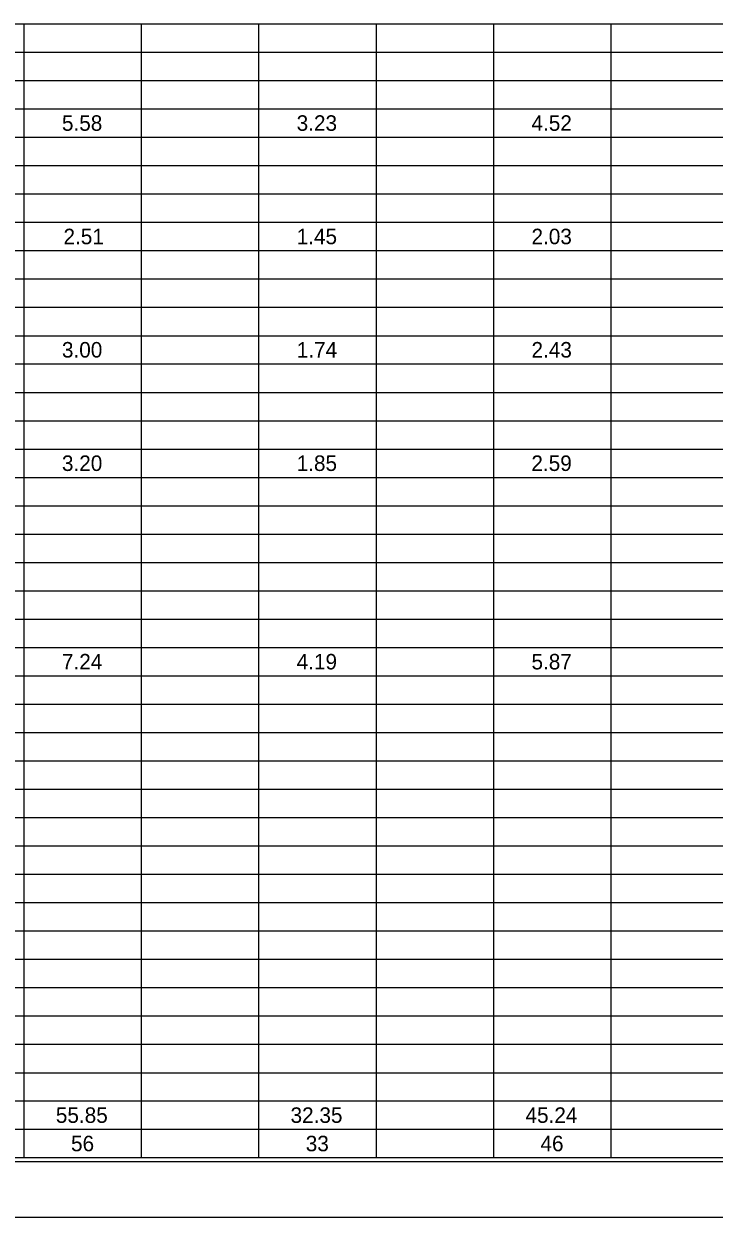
# Model space of a CAD drawing. Extents: x 0 to 34, y 0 to 22.
# Drawn here: x 21.4 to 27.63, y 0 to 10.76 of the extents above; entities that cross this region are included whole.
import ezdxf

# ---------------------------------------------------------------- set-up
doc = ezdxf.new("R2010")
doc.units = 0
for name, color, linetype in [('Default', 7, 'Continuous'), ('SH_Border', 7, 'Continuous'), ('SH_Cut_Line', 7, 'Continuous')]:
    doc.layers.add(name, color=color, linetype=linetype)

msp = doc.modelspace()

# ---------------------------------------------------------------- linework, layer by layer
at = {"layer": 'Default'}
for p, q in [((15.05, 10.763), (21.404, 10.763)), ((21.404, 10.763), (22.463, 10.763)), ((21.404, 10.763), (21.404, 10.507)), ((22.463, 10.763), (25.641, 10.763)), ((22.463, 10.763), (22.463, 10.507)), ((23.523, 10.763), (23.523, 10.507)), ((24.582, 10.763), (24.582, 10.507)), ((25.641, 10.763), (27.759, 10.763)), ((25.641, 10.763), (25.641, 10.507)), ((26.7, 10.763), (26.7, 10.507)), ((15.05, 10.507), (21.404, 10.507)), ((21.404, 10.507), (22.463, 10.507)), ((21.404, 10.507), (21.404, 10.251)), ((22.463, 10.507), (25.641, 10.507)), ((22.463, 10.507), (22.463, 10.251)), ((23.523, 10.507), (23.523, 10.251)), ((24.582, 10.507), (24.582, 10.251)), ((25.641, 10.507), (27.759, 10.507)), ((25.641, 10.507), (25.641, 10.251)), ((26.7, 10.507), (26.7, 10.251)), ((15.05, 10.251), (21.404, 10.251)), ((21.404, 10.251), (22.463, 10.251)), ((21.404, 10.251), (21.404, 9.996)), ((22.463, 10.251), (25.641, 10.251)), ((22.463, 10.251), (22.463, 9.996)), ((23.523, 10.251), (23.523, 9.996)), ((24.582, 10.251), (24.582, 9.996)), ((25.641, 10.251), (27.759, 10.251)), ((25.641, 10.251), (25.641, 9.996)), ((26.7, 10.251), (26.7, 9.996)), ((15.05, 9.996), (21.404, 9.996)), ((21.404, 9.996), (22.463, 9.996)), ((21.404, 9.996), (21.404, 9.74)), ((22.463, 9.996), (25.641, 9.996)), ((22.463, 9.996), (22.463, 9.74)), ((23.523, 9.996), (23.523, 9.74)), ((24.582, 9.996), (24.582, 9.74)), ((25.641, 9.996), (27.759, 9.996)), ((25.641, 9.996), (25.641, 9.74)), ((26.7, 9.996), (26.7, 9.74)), ((15.05, 9.74), (21.404, 9.74)), ((21.404, 9.74), (22.463, 9.74)), ((21.404, 9.74), (21.404, 9.484)), ((22.463, 9.74), (25.641, 9.74)), ((22.463, 9.74), (22.463, 9.484)), ((23.523, 9.74), (23.523, 9.484)), ((24.582, 9.74), (24.582, 9.484)), ((25.641, 9.74), (27.759, 9.74)), ((25.641, 9.74), (25.641, 9.484)), ((26.7, 9.74), (26.7, 9.484)), ((15.05, 9.484), (21.404, 9.484)), ((21.404, 9.484), (22.463, 9.484)), ((21.404, 9.484), (21.404, 9.229)), ((22.463, 9.484), (25.641, 9.484)), ((22.463, 9.484), (22.463, 9.229)), ((23.523, 9.484), (23.523, 9.229)), ((24.582, 9.484), (24.582, 9.229)), ((25.641, 9.484), (27.759, 9.484)), ((25.641, 9.484), (25.641, 9.229)), ((26.7, 9.484), (26.7, 9.229)), ((15.05, 9.229), (21.404, 9.229)), ((21.404, 9.229), (22.463, 9.229)), ((21.404, 9.229), (21.404, 8.973)), ((22.463, 9.229), (25.641, 9.229)), ((22.463, 9.229), (22.463, 8.973)), ((23.523, 9.229), (23.523, 8.973)), ((24.582, 9.229), (24.582, 8.973)), ((25.641, 9.229), (27.759, 9.229)), ((25.641, 9.229), (25.641, 8.973)), ((26.7, 9.229), (26.7, 8.973)), ((15.05, 8.973), (21.404, 8.973)), ((21.404, 8.973), (22.463, 8.973)), ((21.404, 8.973), (21.404, 8.717)), ((22.463, 8.973), (25.641, 8.973)), ((22.463, 8.973), (22.463, 8.717)), ((23.523, 8.973), (23.523, 8.717)), ((24.582, 8.973), (24.582, 8.717)), ((25.641, 8.973), (27.759, 8.973)), ((25.641, 8.973), (25.641, 8.717)), ((26.7, 8.973), (26.7, 8.717)), ((15.05, 8.717), (21.404, 8.717)), ((21.404, 8.717), (22.463, 8.717)), ((21.404, 8.717), (21.404, 8.462)), ((22.463, 8.717), (25.641, 8.717)), ((22.463, 8.717), (22.463, 8.462)), ((23.523, 8.717), (23.523, 8.462)), ((24.582, 8.717), (24.582, 8.462)), ((25.641, 8.717), (27.759, 8.717)), ((25.641, 8.717), (25.641, 8.462)), ((26.7, 8.717), (26.7, 8.462)), ((15.05, 8.462), (21.404, 8.462)), ((21.404, 8.462), (22.463, 8.462)), ((21.404, 8.462), (21.404, 8.206)), ((22.463, 8.462), (25.641, 8.462)), ((22.463, 8.462), (22.463, 8.206)), ((23.523, 8.462), (23.523, 8.206)), ((24.582, 8.462), (24.582, 8.206)), ((25.641, 8.462), (27.759, 8.462)), ((25.641, 8.462), (25.641, 8.206)), ((26.7, 8.462), (26.7, 8.206)), ((15.05, 8.206), (21.404, 8.206)), ((21.404, 8.206), (22.463, 8.206)), ((21.404, 8.206), (21.404, 7.95)), ((22.463, 8.206), (25.641, 8.206)), ((22.463, 8.206), (22.463, 7.95)), ((23.523, 8.206), (23.523, 7.95)), ((24.582, 8.206), (24.582, 7.95)), ((25.641, 8.206), (27.759, 8.206)), ((25.641, 8.206), (25.641, 7.95)), ((26.7, 8.206), (26.7, 7.95)), ((15.05, 7.95), (21.404, 7.95)), ((21.404, 7.95), (22.463, 7.95)), ((21.404, 7.95), (21.404, 7.695)), ((22.463, 7.95), (25.641, 7.95)), ((22.463, 7.95), (22.463, 7.695)), ((23.523, 7.95), (23.523, 7.695)), ((24.582, 7.95), (24.582, 7.695)), ((25.641, 7.95), (27.759, 7.95)), ((25.641, 7.95), (25.641, 7.695)), ((26.7, 7.95), (26.7, 7.695)), ((15.05, 7.695), (21.404, 7.695)), ((21.404, 7.695), (22.463, 7.695)), ((21.404, 7.695), (21.404, 7.439)), ((22.463, 7.695), (25.641, 7.695)), ((22.463, 7.695), (22.463, 7.439)), ((23.523, 7.695), (23.523, 7.439)), ((24.582, 7.695), (24.582, 7.439)), ((25.641, 7.695), (27.759, 7.695)), ((25.641, 7.695), (25.641, 7.439)), ((26.7, 7.695), (26.7, 7.439)), ((15.05, 7.439), (21.404, 7.439)), ((21.404, 7.439), (22.463, 7.439)), ((21.404, 7.439), (21.404, 7.183)), ((22.463, 7.439), (25.641, 7.439)), ((22.463, 7.439), (22.463, 7.183)), ((23.523, 7.439), (23.523, 7.183)), ((24.582, 7.439), (24.582, 7.183)), ((25.641, 7.439), (27.759, 7.439)), ((25.641, 7.439), (25.641, 7.183)), ((26.7, 7.439), (26.7, 7.183)), ((15.05, 7.183), (21.404, 7.183)), ((21.404, 7.183), (22.463, 7.183)), ((21.404, 7.183), (21.404, 6.928)), ((22.463, 7.183), (25.641, 7.183)), ((22.463, 7.183), (22.463, 6.928)), ((23.523, 7.183), (23.523, 6.928)), ((24.582, 7.183), (24.582, 6.928)), ((25.641, 7.183), (27.759, 7.183)), ((25.641, 7.183), (25.641, 6.928)), ((26.7, 7.183), (26.7, 6.928)), ((15.05, 6.928), (21.404, 6.928)), ((21.404, 6.928), (22.463, 6.928)), ((21.404, 6.928), (21.404, 6.417)), ((22.463, 6.928), (25.641, 6.928)), ((22.463, 6.928), (22.463, 6.417)), ((23.523, 6.928), (23.523, 6.417)), ((24.582, 6.928), (24.582, 6.417)), ((25.641, 6.928), (27.759, 6.928)), ((25.641, 6.928), (25.641, 6.417)), ((26.7, 6.928), (26.7, 6.417)), ((15.05, 6.672), (21.404, 6.672)), ((21.404, 6.672), (22.463, 6.672)), ((22.463, 6.672), (25.641, 6.672)), ((25.641, 6.672), (27.759, 6.672)), ((15.05, 6.417), (21.404, 6.417)), ((21.404, 6.417), (22.463, 6.417)), ((21.404, 6.417), (21.404, 6.161)), ((22.463, 6.417), (25.641, 6.417)), ((22.463, 6.417), (22.463, 6.161)), ((23.523, 6.417), (23.523, 6.161)), ((24.582, 6.417), (24.582, 6.161)), ((25.641, 6.417), (27.759, 6.417)), ((25.641, 6.417), (25.641, 6.161)), ((26.7, 6.417), (26.7, 6.161)), ((15.05, 6.161), (21.404, 6.161)), ((21.404, 6.161), (22.463, 6.161)), ((21.404, 6.161), (21.404, 5.905)), ((22.463, 6.161), (25.641, 6.161)), ((22.463, 6.161), (22.463, 5.905)), ((23.523, 6.161), (23.523, 5.905)), ((24.582, 6.161), (24.582, 5.905)), ((25.641, 6.161), (27.759, 6.161)), ((25.641, 6.161), (25.641, 5.905)), ((26.7, 6.161), (26.7, 5.905)), ((15.05, 5.905), (21.404, 5.905)), ((21.404, 5.905), (22.463, 5.905)), ((21.404, 5.905), (21.404, 5.65)), ((22.463, 5.905), (25.641, 5.905)), ((22.463, 5.905), (22.463, 5.65)), ((23.523, 5.905), (23.523, 5.65)), ((24.582, 5.905), (24.582, 5.65)), ((25.641, 5.905), (27.759, 5.905)), ((25.641, 5.905), (25.641, 5.65)), ((26.7, 5.905), (26.7, 5.65)), ((15.05, 5.65), (21.404, 5.65)), ((21.404, 5.65), (22.463, 5.65)), ((21.404, 5.65), (21.404, 5.394)), ((22.463, 5.65), (25.641, 5.65)), ((22.463, 5.65), (22.463, 5.394)), ((23.523, 5.65), (23.523, 5.394)), ((24.582, 5.65), (24.582, 5.394)), ((25.641, 5.65), (27.759, 5.65)), ((25.641, 5.65), (25.641, 5.394)), ((26.7, 5.65), (26.7, 5.394)), ((15.05, 5.394), (21.404, 5.394)), ((21.404, 5.394), (22.463, 5.394)), ((21.404, 5.394), (21.404, 4.883)), ((22.463, 5.394), (25.641, 5.394)), ((22.463, 5.394), (22.463, 4.883)), ((23.523, 5.394), (23.523, 4.883)), ((24.582, 5.394), (24.582, 4.883)), ((25.641, 5.394), (27.759, 5.394)), ((25.641, 5.394), (25.641, 4.883)), ((26.7, 5.394), (26.7, 4.883)), ((15.05, 5.138), (21.404, 5.138)), ((21.404, 5.138), (22.463, 5.138)), ((22.463, 5.138), (25.641, 5.138)), ((25.641, 5.138), (27.759, 5.138)), ((15.05, 4.883), (21.404, 4.883)), ((21.404, 4.883), (22.463, 4.883)), ((21.404, 4.883), (21.404, 4.627)), ((22.463, 4.883), (25.641, 4.883)), ((22.463, 4.883), (22.463, 4.627)), ((23.523, 4.883), (23.523, 4.627)), ((24.582, 4.883), (24.582, 4.627)), ((25.641, 4.883), (27.759, 4.883)), ((25.641, 4.883), (25.641, 4.627)), ((26.7, 4.883), (26.7, 4.627)), ((15.05, 4.627), (21.404, 4.627)), ((21.404, 4.627), (22.463, 4.627)), ((21.404, 4.627), (21.404, 4.116)), ((22.463, 4.627), (25.641, 4.627)), ((22.463, 4.627), (22.463, 4.116)), ((23.523, 4.627), (23.523, 4.116)), ((24.582, 4.627), (24.582, 4.116)), ((25.641, 4.627), (27.759, 4.627)), ((25.641, 4.627), (25.641, 4.116)), ((26.7, 4.627), (26.7, 4.116)), ((15.05, 4.371), (21.404, 4.371)), ((21.404, 4.371), (22.463, 4.371)), ((22.463, 4.371), (25.641, 4.371)), ((25.641, 4.371), (27.759, 4.371)), ((15.05, 4.116), (21.404, 4.116)), ((21.404, 4.116), (22.463, 4.116)), ((21.404, 4.116), (21.404, 3.604)), ((22.463, 4.116), (25.641, 4.116)), ((22.463, 4.116), (22.463, 3.604)), ((23.523, 4.116), (23.523, 3.604)), ((24.582, 4.116), (24.582, 3.604)), ((25.641, 4.116), (27.759, 4.116)), ((25.641, 4.116), (25.641, 3.604)), ((26.7, 4.116), (26.7, 3.604)), ((15.05, 3.86), (21.404, 3.86)), ((21.404, 3.86), (22.463, 3.86)), ((22.463, 3.86), (25.641, 3.86)), ((25.641, 3.86), (27.759, 3.86)), ((15.05, 3.604), (21.404, 3.604)), ((21.404, 3.604), (22.463, 3.604)), ((21.404, 3.604), (21.404, 3.349)), ((22.463, 3.604), (25.641, 3.604)), ((22.463, 3.604), (22.463, 3.349)), ((23.523, 3.604), (23.523, 3.349)), ((24.582, 3.604), (24.582, 3.349)), ((25.641, 3.604), (27.759, 3.604)), ((25.641, 3.604), (25.641, 3.349)), ((26.7, 3.604), (26.7, 3.349)), ((15.05, 3.349), (21.404, 3.349)), ((21.404, 3.349), (22.463, 3.349)), ((21.404, 3.349), (21.404, 2.837)), ((22.463, 3.349), (25.641, 3.349)), ((22.463, 3.349), (22.463, 2.837)), ((23.523, 3.349), (23.523, 2.837)), ((24.582, 3.349), (24.582, 2.837)), ((25.641, 3.349), (27.759, 3.349)), ((25.641, 3.349), (25.641, 2.837)), ((26.7, 3.349), (26.7, 2.837)), ((15.05, 3.093), (21.404, 3.093)), ((21.404, 3.093), (22.463, 3.093)), ((22.463, 3.093), (25.641, 3.093)), ((25.641, 3.093), (27.759, 3.093)), ((15.05, 2.837), (21.404, 2.837)), ((21.404, 2.837), (22.463, 2.837)), ((21.404, 2.837), (21.404, 2.326)), ((22.463, 2.837), (25.641, 2.837)), ((22.463, 2.837), (22.463, 2.326)), ((23.523, 2.837), (23.523, 2.326)), ((24.582, 2.837), (24.582, 2.326)), ((25.641, 2.837), (27.759, 2.837)), ((25.641, 2.837), (25.641, 2.326)), ((26.7, 2.837), (26.7, 2.326)), ((15.05, 2.582), (21.404, 2.582)), ((21.404, 2.582), (22.463, 2.582)), ((22.463, 2.582), (25.641, 2.582)), ((25.641, 2.582), (27.759, 2.582)), ((15.05, 2.326), (21.404, 2.326)), ((21.404, 2.326), (22.463, 2.326)), ((21.404, 2.326), (21.404, 2.07)), ((22.463, 2.326), (25.641, 2.326)), ((22.463, 2.326), (22.463, 2.07)), ((23.523, 2.326), (23.523, 2.07)), ((24.582, 2.326), (24.582, 2.07)), ((25.641, 2.326), (27.759, 2.326)), ((25.641, 2.326), (25.641, 2.07)), ((26.7, 2.326), (26.7, 2.07)), ((15.05, 2.07), (21.404, 2.07)), ((21.404, 2.07), (22.463, 2.07)), ((21.404, 2.07), (21.404, 1.559)), ((22.463, 2.07), (25.641, 2.07)), ((22.463, 2.07), (22.463, 1.559)), ((23.523, 2.07), (23.523, 1.559)), ((24.582, 2.07), (24.582, 1.559)), ((25.641, 2.07), (27.759, 2.07)), ((25.641, 2.07), (25.641, 1.559)), ((26.7, 2.07), (26.7, 1.559)), ((15.05, 1.815), (21.404, 1.815)), ((21.404, 1.815), (22.463, 1.815)), ((22.463, 1.815), (25.641, 1.815)), ((25.641, 1.815), (27.759, 1.815)), ((15.05, 1.559), (21.404, 1.559)), ((21.404, 1.559), (22.463, 1.559)), ((21.404, 1.559), (21.404, 1.048)), ((22.463, 1.559), (25.641, 1.559)), ((22.463, 1.559), (22.463, 1.048)), ((23.523, 1.559), (23.523, 1.048)), ((24.582, 1.559), (24.582, 1.048)), ((25.641, 1.559), (27.759, 1.559)), ((25.641, 1.559), (25.641, 1.048)), ((26.7, 1.559), (26.7, 1.048)), ((15.05, 1.303), (21.404, 1.303)), ((21.404, 1.303), (22.463, 1.303)), ((22.463, 1.303), (25.641, 1.303)), ((25.641, 1.303), (27.759, 1.303)), ((15.05, 1.048), (21.404, 1.048)), ((21.404, 1.048), (22.463, 1.048)), ((21.404, 1.048), (21.404, 0.792)), ((22.463, 1.048), (25.641, 1.048)), ((22.463, 1.048), (22.463, 0.792)), ((23.523, 1.048), (23.523, 0.792)), ((24.582, 1.048), (24.582, 0.792)), ((25.641, 1.048), (27.759, 1.048)), ((25.641, 1.048), (25.641, 0.792)), ((26.7, 1.048), (26.7, 0.792)), ((15.05, 0.792), (21.404, 0.792)), ((21.404, 0.792), (22.463, 0.792)), ((21.404, 0.792), (21.404, 0.537)), ((22.463, 0.792), (25.641, 0.792)), ((22.463, 0.792), (22.463, 0.537)), ((23.523, 0.792), (23.523, 0.537)), ((24.582, 0.792), (24.582, 0.537)), ((25.641, 0.792), (27.759, 0.792)), ((25.641, 0.792), (25.641, 0.537)), ((26.7, 0.792), (26.7, 0.537)), ((15.05, 0.537), (21.404, 0.537)), ((21.404, 0.537), (22.463, 0.537)), ((22.463, 0.537), (25.641, 0.537)), ((25.641, 0.537), (27.759, 0.537))]:
    msp.add_line(p, q, dxfattribs=at)
at = {"layer": 'SH_Border'}
msp.add_lwpolyline([(1.5, 21.5), (33.5, 21.5), (33.5, 0.5), (1.5, 0.5)], close=True, dxfattribs=at)
at = {"layer": 'SH_Cut_Line'}
msp.add_lwpolyline([(0, 0), (34, 0), (34, 22), (0, 22)], close=True, dxfattribs=at)

# ---------------------------------------------------------------- texts
at = {"layer": 'Default'}
for s, p in [('5.58', (21.748, 9.798)), ('3.23', (23.866, 9.798)), ('4.52', (25.985, 9.798)), ('2.51', (21.762, 8.775)), ('1.45', (23.866, 8.775)), ('2.03', (25.985, 8.775)), ('3.00', (21.748, 7.753)), ('1.74', (23.867, 7.753)), ('2.43', (25.985, 7.753)), ('3.20', (21.748, 6.73)), ('1.85', (23.866, 6.73)), ('2.59', (25.984, 6.73)), ('7.24', (21.748, 4.94)), ('4.19', (23.866, 4.94)), ('5.87', (25.985, 4.94)), ('55.85', (21.693, 0.85)), ('32.35', (23.811, 0.85)), ('45.24', (25.931, 0.85)), ('56', (21.83, 0.594)), ('33', (23.948, 0.594)), ('46', (26.066, 0.594))]:
    msp.add_text(s, height=0.14, dxfattribs=at).set_placement(p)

doc.saveas('drawing.dxf')
